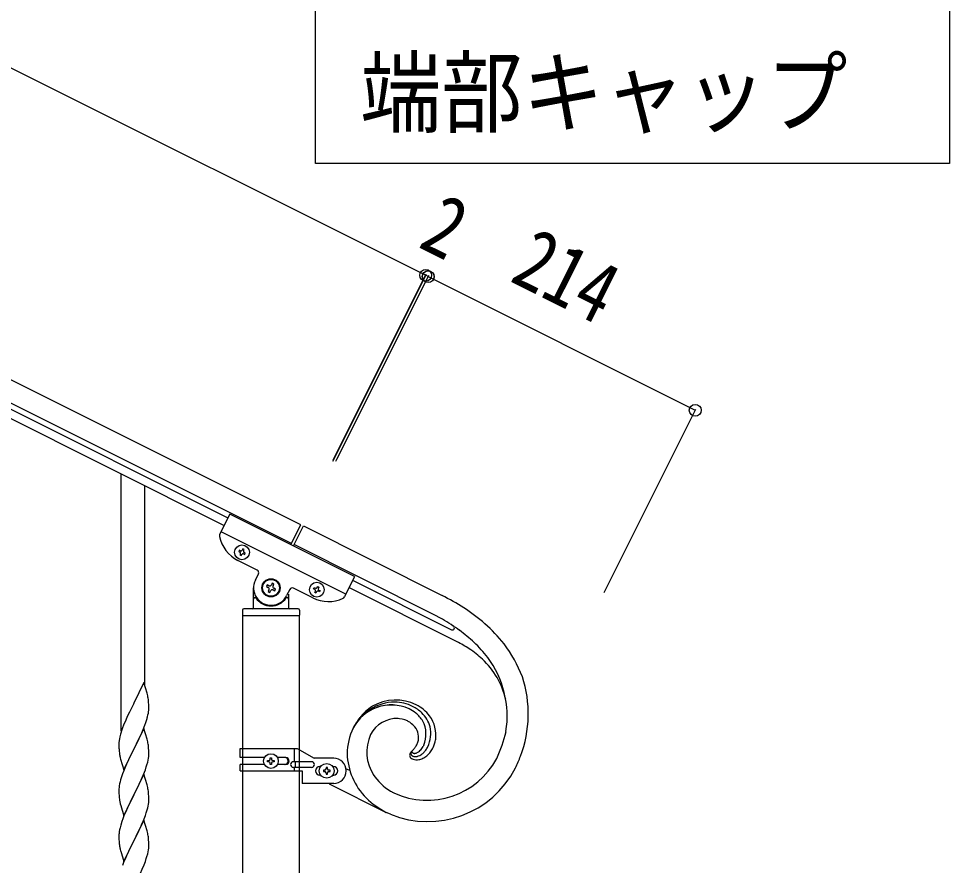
# Model space of a CAD drawing. Units: millimetres, scale not verified. Extents: x -4015 to 4015, y -2862 to 2860.
# Drawn here: x -2700 to -2033, y 1211 to 1818 of the extents above; entities that cross this region are included whole.
import ezdxf
from ezdxf.enums import TextEntityAlignment as Align

# ---------------------------------------------------------------- set-up
doc = ezdxf.new("R2010")
doc.units = ezdxf.units.MM
doc.header["$LTSCALE"] = 10
doc.layers.add('0-3_YKK_A1', color=4, linetype='Continuous')
doc.layers.add('0-4_YKK_D', color=6, linetype='Continuous')
doc.styles.add('ＭＳ ゴシック', font='')
doc.styles.get('ＭＳ ゴシック').set_extended_font_data('MS Gothic')

msp = doc.modelspace()

# ---------------------------------------------------------------- linework, layer by layer
at = {"layer": '0-3_YKK_A1'}
for p, q in [((-2497.74, 1455.19), (-3446, 1929.42)), ((-2504.45, 1441.77), (-3452.71, 1916)), ((-3360.59, 1865.46), (-2550.03, 1460.09)), ((-3363.27, 1860.1), (-2552.71, 1454.73)), ((-2626.67, 1307.17), (-2626.67, 1491.72)), ((-2609.67, 1340.09), (-2609.67, 1483.21)), ((-2548.69, 1462.78), (-2555.98, 1448.18)), ((-2459.25, 1418.05), (-2548.69, 1462.78)), ((-2504.86, 1440.96), (-2497.74, 1455.19)), ((-2465.51, 1405.53), (-2554.95, 1450.26)), ((-2503.1, 1440.08), (-2495.94, 1454.38)), ((-2495.94, 1454.38), (-2396.46, 1404.57)), ((-2541.04, 1436.57), (-2541.9, 1437)), ((-2529.01, 1422.75), (-2542.87, 1429.68)), ((-2538.89, 1434.42), (-2538.04, 1433.99)), ((-2530.35, 1415.59), (-2528.12, 1420.07)), ((-2459.25, 1418.05), (-2466.55, 1403.45)), ((-2460.65, 1415.47), (-2389.76, 1379.97)), ((-2531.67, 1396), (-2531.67, 1410)), ((-2520.65, 1411.48), (-2521.83, 1412.07)), ((-2517.7, 1408.53), (-2516.52, 1407.94)), ((-2505.76, 1408.88), (-2507.99, 1404.41)), ((-2489.21, 1402.84), (-2503.07, 1409.78)), ((-2487.81, 1408.87), (-2488.67, 1409.3)), ((-2484.8, 1408.44), (-2483.94, 1408.01)), ((-2385.79, 1371.34), (-2463.3, 1410.15)), ((-2530.67, 1403), (-2530.4, 1403)), ((-2507.67, 1403), (-2507.95, 1403)), ((-2506.67, 1405.45), (-2506.67, 1396)), ((-2499.67, 1395), (-2538.67, 1395)), ((-2539.67, 1394), (-2539.67, 1390.5)), ((-2539.42, 809.5), (-2539.42, 1390)), ((-2498.92, 1390), (-2539.42, 1390)), ((-2499.17, 1390), (-2539.17, 1390)), ((-2498.92, 1390), (-2498.92, 810.3)), ((-2498.67, 1394), (-2498.67, 1390.5)), ((-2396.28, 1387.48), (-2403.18, 1391.16)), ((-2388.16, 1382.49), (-2388.27, 1382.57)), ((-2388.06, 1382.4), (-2388.08, 1382.42)), ((-2541.22, 1294.82), (-2500.35, 1294.82)), ((-2541.22, 1288.32), (-2541.22, 1294.82)), ((-2502.25, 1285.32), (-2502.25, 1294.82)), ((-2500.35, 1294.82), (-2488.22, 1287.82)), ((-2409.68, 1297.25), (-2410.13, 1296.3)), ((-2409.68, 1297.25), (-2410.13, 1296.3)), ((-2523.89, 1288.32), (-2541.22, 1288.32)), ((-2508.63, 1288.32), (-2514.55, 1288.32)), ((-2418.46, 1292.6), (-2418.25, 1292.8)), ((-2541.22, 1278.82), (-2541.22, 1283.32)), ((-2523.9, 1283.32), (-2541.22, 1283.32)), ((-2520.66, 1285.34), (-2521.62, 1285.34)), ((-2517.78, 1286.3), (-2516.82, 1286.3)), ((-2508.63, 1283.32), (-2514.55, 1283.32)), ((-2490.02, 1285.32), (-2503.1, 1285.32)), ((-2490.02, 1281.32), (-2503.1, 1281.32)), ((-2502.25, 1278.82), (-2502.25, 1281.32)), ((-2501.69, 1281.32), (-2501.69, 1285.32)), ((-2474.22, 1287.82), (-2488.22, 1287.82)), ((-2483.59, 1281.82), (-2484.22, 1281.82)), ((-2474.85, 1281.82), (-2474.22, 1281.82)), ((-2541.22, 1278.82), (-2496.72, 1278.82)), ((-2496.72, 1278.82), (-2496.72, 1269.82)), ((-2483.59, 1275.82), (-2484.22, 1275.82)), ((-2480.66, 1279.3), (-2481.62, 1279.3)), ((-2477.78, 1278.34), (-2476.82, 1278.34)), ((-2474.85, 1275.82), (-2474.22, 1275.82)), ((-2462.75, 1278.96), (-2465.5, 1280.33)), ((-2474.22, 1269.82), (-2496.72, 1269.82)), ((-2477.48, 1269.55), (-2436.54, 1249.05)), ((-2432.6, 1263.79), (-2430.99, 1262.94)), ((-2627.87, 1258.61), (-2627.73, 1257.63)), ((-2433.59, 1247.67), (-2436.54, 1249.05)), ((-2433.59, 1247.67), (-2436.54, 1249.05)), ((-2627.87, 1225.75), (-2627.73, 1224.76))]:
    msp.add_line(p, q, dxfattribs=at)
msp.add_lwpolyline([(-2032.8, 1916.79), (-2032.8, 1714.24), (-2487.36, 1714.24), (-2487.36, 1916.79)], close=True, dxfattribs=at)
for points in [[(-2541.9, 1437), (-2542.33, 1436.14), (-2541.47, 1435.71)], [(-2538.89, 1436.57), (-2538.46, 1437.43), (-2539.32, 1437.86), (-2539.75, 1437)], [(-2538.04, 1433.99), (-2537.61, 1434.85), (-2538.46, 1435.28)], [(-2396.28, 1387.48), (-2403.18, 1391.16), (-2502.66, 1440.97)], [(-2541.04, 1434.42), (-2541.47, 1433.56), (-2540.61, 1433.13), (-2540.18, 1433.99)], [(-2521.83, 1412.07), (-2522.42, 1410.89), (-2521.24, 1410.3)], [(-2520.65, 1408.53), (-2521.24, 1407.35), (-2520.06, 1406.76), (-2519.47, 1407.94)], [(-2517.7, 1411.48), (-2517.11, 1412.66), (-2518.29, 1413.25), (-2518.88, 1412.07)], [(-2516.52, 1407.94), (-2515.93, 1409.12), (-2517.11, 1409.71)], [(-2488.67, 1409.3), (-2488.24, 1410.16), (-2487.38, 1409.73)], [(-2486.09, 1410.16), (-2485.66, 1411.02), (-2484.8, 1410.59), (-2485.23, 1409.73)], [(-2486.52, 1407.16), (-2486.95, 1406.3), (-2487.81, 1406.73), (-2487.38, 1407.59)], [(-2483.94, 1408.01), (-2484.37, 1407.16), (-2485.23, 1407.58)], [(-2610.27, 1342.11), (-2617.5, 1327.25), (-2617.84, 1326.58), (-2620.66, 1320.94), (-2622.22, 1317.66), (-2623.33, 1315.19), (-2624.8, 1311.67), (-2625.57, 1309.64)], [(-2607.54, 1332.57), (-2607.76, 1333.51), (-2608.01, 1334.47), (-2610.27, 1342.11)], [(-2606.8, 1322.79), (-2606.78, 1323.59), (-2606.78, 1324.73), (-2606.83, 1326.46), (-2606.89, 1327.71), (-2607, 1329.12)], [(-2607.69, 1317.44), (-2607.36, 1318.85), (-2607.09, 1320.22), (-2606.9, 1321.53)], [(-2627.24, 1288.13), (-2626.99, 1287.17), (-2624.72, 1279.53), (-2617.5, 1294.38), (-2617.33, 1294.71), (-2615.61, 1298.1), (-2614.11, 1301.16), (-2612.99, 1303.5), (-2611.88, 1305.95), (-2610.81, 1308.46), (-2609.61, 1311.5), (-2608.88, 1313.51), (-2608.39, 1315.01)], [(-2610.27, 1309.25), (-2617.5, 1294.38), (-2617.66, 1294.05), (-2620.45, 1288.52), (-2621.77, 1285.75), (-2622.22, 1284.79), (-2623.97, 1280.82), (-2625, 1278.29), (-2625.57, 1276.77)], [(-2607.54, 1299.71), (-2607.76, 1300.64), (-2608.01, 1301.6), (-2610.27, 1309.25)], [(-2626.6, 1306.63), (-2627.04, 1305.16), (-2627.53, 1303.25), (-2627.82, 1301.87), (-2628.04, 1300.54)], [(-2628.17, 1299.26), (-2628.21, 1298.45), (-2628.22, 1298.05), (-2628.2, 1296.19), (-2628.17, 1295.18), (-2628.12, 1294.24), (-2628.02, 1292.8), (-2627.87, 1291.48), (-2627.73, 1290.49)], [(-2627.24, 1255.26), (-2626.92, 1254.06), (-2624.72, 1246.66), (-2617.5, 1261.52), (-2617.33, 1261.85), (-2615.61, 1265.23), (-2614.11, 1268.29), (-2612.99, 1270.64), (-2611.45, 1274.08), (-2610.6, 1276.09), (-2609.23, 1279.64), (-2608.55, 1281.64), (-2608.09, 1283.12), (-2607.57, 1285.05), (-2607.26, 1286.44), (-2607.02, 1287.8), (-2606.86, 1289.09), (-2606.8, 1289.92), (-2606.78, 1290.72), (-2606.78, 1291.87), (-2606.83, 1293.59), (-2606.89, 1294.84), (-2607, 1296.25)], [(-2519.7, 1287.26), (-2519.7, 1288.22), (-2518.74, 1288.22), (-2518.74, 1287.26)], [(-2417.71, 1291.86), (-2417.73, 1291.89), (-2417.82, 1291.95)], [(-2417.71, 1291.86), (-2417.74, 1291.89), (-2417.82, 1291.95)], [(-2417.4, 1291.66), (-2417.44, 1291.68), (-2417.47, 1291.7)], [(-2417.4, 1291.66), (-2417.44, 1291.68), (-2417.47, 1291.7)], [(-2521.62, 1285.34), (-2521.62, 1286.3), (-2520.66, 1286.3)], [(-2518.74, 1284.38), (-2518.74, 1283.42), (-2519.7, 1283.42), (-2519.7, 1284.38)], [(-2516.82, 1286.3), (-2516.82, 1285.34), (-2517.78, 1285.34)], [(-2610.27, 1276.37), (-2617.5, 1261.52), (-2617.84, 1260.84), (-2620.66, 1255.2), (-2622, 1252.4), (-2623.33, 1249.46), (-2624.6, 1246.44), (-2625.39, 1244.41), (-2626.11, 1242.39), (-2626.9, 1239.91), (-2627.42, 1237.99), (-2627.73, 1236.59), (-2627.97, 1235.24), (-2628.13, 1233.94), (-2628.19, 1233.11), (-2628.22, 1232.31), (-2628.2, 1230.45), (-2628.17, 1229.44), (-2628.12, 1228.5), (-2628.04, 1227.34)], [(-2607.54, 1266.83), (-2607.76, 1267.77), (-2608.01, 1268.73), (-2610.27, 1276.37)], [(-2481.62, 1279.3), (-2481.62, 1278.34), (-2480.66, 1278.34)], [(-2478.74, 1280.26), (-2478.74, 1281.22), (-2479.7, 1281.22), (-2479.7, 1280.26)], [(-2479.7, 1277.38), (-2479.7, 1276.42), (-2478.74, 1276.42), (-2478.74, 1277.38)], [(-2476.82, 1278.34), (-2476.82, 1279.3), (-2477.78, 1279.3)], [(-2626.6, 1273.77), (-2627.04, 1272.3), (-2627.42, 1270.86), (-2627.73, 1269.46), (-2627.97, 1268.11), (-2628.13, 1266.81), (-2628.19, 1265.98), (-2628.22, 1265.18), (-2628.2, 1263.32), (-2628.17, 1262.31), (-2628.12, 1261.37), (-2628.04, 1260.21)], [(-2627.24, 1222.39), (-2626.99, 1221.44), (-2626.92, 1221.19), (-2624.72, 1213.79), (-2617.5, 1228.65), (-2617.33, 1228.98), (-2614.55, 1234.52), (-2613.44, 1236.82), (-2612.77, 1238.25), (-2611.45, 1241.21), (-2610.6, 1243.23), (-2609.23, 1246.77), (-2608.55, 1248.77), (-2608.09, 1250.25), (-2607.57, 1252.18), (-2607.26, 1253.57), (-2607.02, 1254.93), (-2606.86, 1256.22), (-2606.8, 1257.05), (-2606.78, 1257.85), (-2606.78, 1259), (-2606.83, 1260.72), (-2606.89, 1261.97), (-2607, 1263.38)], [(-2610.27, 1243.51), (-2617.5, 1228.65), (-2617.66, 1228.32), (-2620.66, 1222.33), (-2622, 1219.53), (-2623.33, 1216.59), (-2624.8, 1213.06), (-2625.57, 1211.03)], [(-2607.54, 1233.97), (-2607.76, 1234.91), (-2608.01, 1235.86), (-2610.27, 1243.51)], [(-2627.45, 1190.46), (-2627.24, 1189.52), (-2626.92, 1188.32), (-2624.72, 1180.92), (-2617.5, 1195.78), (-2617.33, 1196.11), (-2612.77, 1205.38), (-2611.45, 1208.34), (-2610.19, 1211.37), (-2609.23, 1213.9), (-2608.55, 1215.91), (-2608.09, 1217.38), (-2607.57, 1219.31), (-2607.26, 1220.71), (-2607.02, 1222.06), (-2606.86, 1223.35), (-2606.8, 1224.18), (-2606.78, 1224.98), (-2606.78, 1226.13), (-2606.83, 1227.86), (-2606.89, 1229.1), (-2607, 1230.51)]]:
    msp.add_lwpolyline(points, dxfattribs=at)
for centre, radius in [((-2539.97, 1435.5), 5.3), ((-2519.17, 1410), 6.5), ((-2519.17, 1410), 6), ((-2486.3, 1408.66), 5.3), ((-2519.22, 1285.82), 5.3), ((-2479.22, 1278.82), 5.3)]:
    msp.add_circle(centre, radius, dxfattribs=at)
for centre, radius, start, end in [((-2554.2, 1447.29), 2, 153.43, 191.92995), ((-2531.69, 1452.04), 25, 191.92995, 243.43), ((-2541.9, 1434.85), 0.96, 333.43, 63.43), ((-2540.61, 1437.43), 0.96, 243.43, 333.43), ((-2538.04, 1436.14), 0.96, 153.43, 243.43), ((-2539.32, 1433.56), 0.96, 63.43, 153.43), ((-2529.91, 1420.96), 2, 333.43, 63.43), ((-2519.17, 1410), 12.5, 153.43, 333.43), ((-2521.83, 1409.12), 1.32, 333.43, 63.43), ((-2520.06, 1412.66), 1.32, 243.43, 333.43), ((-2518.29, 1407.35), 1.32, 63.43, 153.43), ((-2516.52, 1410.89), 1.32, 153.43, 243.43), ((-2503.97, 1407.99), 2, 63.43, 153.43), ((-2488.24, 1408.01), 0.96, 333.43, 63.43), ((-2486.95, 1410.59), 0.96, 243.43, 333.43), ((-2484.37, 1409.3), 0.96, 153.43, 243.43), ((-2530.67, 1402), 1, 90, 180), ((-2530.4, 1402.5), 0.5, 33.74899, 90), ((-2519.17, 1410), 13, 213.74899, 326.25101), ((-2507.95, 1402.5), 0.5, 90, 146.25101), ((-2507.67, 1402), 1, 0, 90), ((-2478.03, 1425.2), 25, 243.43, 294.93005), ((-2485.66, 1406.73), 0.96, 63.43, 153.43), ((-2468.33, 1404.35), 2, 294.93005, 333.43), ((-2499.18, 1206.57), 223.06, 57.9976, 62.58065), ((-2499.18, 1206.57), 223.06, 57.99763, 62.58069), ((-2538.67, 1394), 1, 90, 180), ((-2532.67, 1396), 1, 270, 0), ((-2505.67, 1396), 1, 180, 270), ((-2499.67, 1394), 1, 0, 90), ((-2468.98, 1263.38), 158.94, 49.50192, 56.37535), ((-2468.98, 1263.38), 158.94, 49.50192, 56.37535), ((-2539.17, 1390.5), 0.5, 180, 270), ((-2499.17, 1390.5), 0.5, 270, 0), ((-2489.27, 1229.36), 183.43, 54.95635, 59.5394), ((-2489.27, 1229.36), 183.43, 54.95635, 59.5394), ((-2389.79, 1380.47), 2.6, 48.88719, 51.17895), ((-2390.48, 1379.98), 3.42, 42.62844, 44.92019), ((-2389.57, 1380.92), 2.12, 35.93618, 40.51923), ((-2389.11, 1381.31), 1.52, 333.81696, 34.25526), ((-2448.94, 1291.84), 124.33, 38.84534, 48.00778), ((-2448.94, 1291.84), 124.33, 38.84553, 48.00797), ((-2389.09, 1381.31), 1.5, 243.39996, 333.40004), ((-2486.42, 1245.21), 168.96, 48.07959, 52.66264), ((-2486.42, 1245.21), 168.96, 48.07959, 52.66264), ((-2444.16, 1259.43), 126.22, 57.87108, 62.45414), ((-2458.45, 1284.46), 121.18, 38.64433, 45.51776), ((-2458.45, 1284.46), 121.18, 38.64462, 45.51805), ((-2429.39, 1311.2), 97, 21.16863, 37.18532), ((-2429.39, 1311.2), 97, 21.16863, 37.18532), ((-2433.84, 1283.58), 100.36, 48.65204, 55.52548), ((-2407.73, 1316.57), 58.38, 13.22986, 46.49831), ((-2421.06, 1317.82), 71.2, 351.22765, 36.46738), ((-2421.06, 1317.82), 71.2, 351.22765, 36.46738), ((-2420.79, 1319.61), 86.08, 339.41865, 18.01083), ((-2420.79, 1319.61), 86.08, 339.41865, 18.01083), ((-2649.01, 1323.86), 42.37, 9.56725, 11.859), ((-2651.86, 1324.26), 45.12, 6.17603, 8.46779), ((-2429.88, 1293.98), 34.16, 90.86927, 153.43825), ((-2429.81, 1296.09), 33.47, 63.77805, 119.92303), ((-2431.74, 1294.98), 33.2, 64.83891, 87.68128), ((-2638.22, 1324.78), 31.49, 354.07159, 356.36334), ((-2432.94, 1295.07), 30.95, 65.49958, 152.70522), ((-2432.97, 1295.25), 30.8, 65.31106, 152.51669), ((-2425.67, 1292.84), 38.4, 122.8481, 141.14378), ((-2436.67, 1292.08), 35.28, 52.83084, 61.99328), ((-2436.67, 1292.08), 35.28, 52.83063, 61.99307), ((-2430.95, 1299.03), 29.21, 46.84077, 62.85746), ((-2428.06, 1300.63), 28.63, 37.78854, 62.89774), ((-2668.79, 1333.72), 63.23, 342.78424, 345.07599), ((-2411.31, 1283.77), 55.31, 143.15981, 152.32225), ((-2428.86, 1295.1), 21.24, 87.97262, 152.66126), ((-2429.56, 1296.53), 19.83, 65.69684, 88.53921), ((-2430.66, 1301.89), 23.86, 31.80834, 50.10403), ((-2430.66, 1301.89), 23.86, 31.80892, 50.1046), ((-2426.71, 1304.31), 22.46, 15.91288, 45.54053), ((-2425.05, 1304.1), 24.15, 352.6314, 35.66327), ((-2550.97, 1282.39), 79.42, 159.93435, 162.22611), ((-2421.28, 1290.69), 43.29, 154.30929, 179.41848), ((-2421.28, 1290.69), 43.29, 154.30929, 179.41848), ((-2436.48, 1286.6), 31.8, 57.09509, 61.67814), ((-2436.48, 1286.6), 31.8, 57.09477, 61.67782), ((-2430.04, 1298.32), 18.49, 40.37942, 54.11395), ((-2430.04, 1298.32), 18.49, 40.38015, 54.11467), ((-2425.5, 1302.76), 12.16, 344.31184, 38.29477), ((-2425.5, 1302.76), 12.16, 344.3102, 38.29313), ((-2427.75, 1305.14), 19.72, 336.42853, 28.23958), ((-2427.75, 1305.14), 19.72, 336.42969, 28.24075), ((-2426.53, 1305.6), 21.96, 334.21279, 12.80497), ((-2420.35, 1292.23), 30.15, 155.25614, 213.55301), ((-2433.91, 1324.91), 85.14, 334.09633, 347.83085), ((-2433.91, 1324.91), 85.14, 334.09633, 347.83085), ((-2596.23, 1296.65), 32.04, 173.03232, 175.32407), ((-2649.13, 1291), 42.49, 9.53591, 11.82766), ((-2651.73, 1291.39), 45, 6.19632, 8.48807), ((-2441.6, 1316.39), 33.19, 314.71114, 319.29419), ((-2441.6, 1316.39), 33.19, 314.70699, 319.29005), ((-2440.33, 1313.01), 30.07, 322.5942, 327.17726), ((-2440.33, 1313.01), 30.07, 322.5942, 327.17726), ((-2431.7, 1305.97), 19.04, 330.88731, 340.04975), ((-2431.7, 1305.97), 19.04, 330.89108, 340.05352), ((-2421.01, 1301.92), 12.25, 316.65672, 332.67341), ((-2421.01, 1301.92), 12.25, 316.6534, 332.6701), ((-2426.93, 1306.64), 22.79, 325.41277, 332.2862), ((-2422.96, 1305.71), 22.51, 323.85346, 333.0159), ((-2424.87, 1305.7), 24.22, 335.08111, 348.81563), ((-2568.36, 1301.56), 60.39, 190.55951, 192.85127), ((-2509.38, 1285.82), 2.5, 270, 90), ((-2508.63, 1285.82), 2.5, 270, 90), ((-2417.45, 1292.52), 47.13, 181.6936, 224.72547), ((-2417.45, 1292.52), 47.13, 181.6936, 224.72547), ((-2417.13, 1289.94), 2.65, 164.64343, 216.45449), ((-2414.77, 1289.1), 5.15, 155.63692, 162.51035), ((-2413.18, 1287.98), 7.06, 148.12448, 152.70753), ((-2415.76, 1291.36), 4.6, 220.491, 227.36444), ((-2412.8, 1287.37), 7.72, 141.18223, 145.76528), ((-2417.22, 1291.26), 1.77, 158.9652, 212.94813), ((-2416.04, 1290.7), 3.07, 150.18126, 157.05469), ((-2416.03, 1291.47), 4.51, 230.9118, 242.36142), ((-2408.75, 1283.45), 13.34, 136.66564, 138.9574), ((-2415.48, 1290.19), 3.82, 140.93729, 147.81072), ((-2416.52, 1291.91), 2.71, 216.38035, 223.25378), ((-2415.42, 1293.25), 4.44, 226.10227, 230.68532), ((-2413.25, 1288.02), 6.92, 136.30873, 138.60048), ((-2418.05, 1292.65), 0.253, 142.64243, 200.9393), ((-2418.04, 1292.64), 0.262, 143.28999, 203.7283), ((-2417.41, 1292.85), 0.923, 198.21749, 207.37993), ((-2417.28, 1292.91), 1.07, 200.21492, 207.08835), ((-2416.76, 1293.3), 1.71, 210.80021, 217.67364), ((-2416.76, 1293.3), 1.71, 210.80021, 217.67364), ((-2413.67, 1296.11), 7.77, 234.11881, 236.41056), ((-2416.36, 1293.68), 2.26, 219.02471, 223.60776), ((-2416.06, 1293.95), 2.67, 219.64644, 224.22949), ((-2415.89, 1294.22), 2.98, 225.03098, 229.61404), ((-2414.43, 1295.83), 5.15, 226.49197, 228.78373), ((-2413.74, 1296.94), 8.44, 239.87807, 242.16982), ((-2413.62, 1297.59), 7.04, 234.49812, 236.78988), ((-2413.61, 1297.6), 7.04, 234.50361, 236.79536), ((-2414.76, 1295.91), 7.07, 245.5709, 250.15395), ((-2414.06, 1297.48), 6.71, 240.1188, 242.41056), ((-2414.06, 1297.48), 6.71, 240.1188, 242.41056), ((-2416.3, 1293.28), 1.96, 243.71917, 246.01092), ((-2416.3, 1293.28), 1.95, 243.72292, 246.01468), ((-2415.6, 1294.69), 5.65, 253.98255, 263.14499), ((-2416.12, 1294.05), 2.73, 249.09223, 255.96566), ((-2416.12, 1294.05), 2.73, 249.09223, 255.96566), ((-2416.16, 1294.65), 3.31, 259.14659, 263.72964), ((-2416.16, 1294.65), 3.31, 259.1332, 263.71625), ((-2416.13, 1298.43), 7.08, 266.86543, 269.15719), ((-2416.13, 1298.43), 7.08, 266.88229, 269.17404), ((-2415.72, 1295.83), 6.77, 265.34168, 272.21511), ((-2416.6, 1298.92), 7.58, 272.79636, 275.08811), ((-2416.6, 1298.92), 7.58, 272.77715, 275.06891), ((-2417.08, 1299.39), 8.1, 278.16187, 280.45362), ((-2417.08, 1299.39), 8.1, 278.16187, 280.45362), ((-2417.25, 1298.54), 7.31, 282.97325, 287.55631), ((-2417.25, 1298.54), 7.31, 282.97325, 287.55631), ((-2416.12, 1297.82), 8.78, 274.2992, 281.17263), ((-2418.4, 1300.67), 9.69, 290.2537, 294.83675), ((-2418.4, 1300.66), 9.69, 290.26489, 294.84794), ((-2416.59, 1298.51), 9.55, 283.15901, 290.03244), ((-2420.22, 1302.96), 12.55, 297.95055, 302.5336), ((-2420.22, 1302.95), 12.55, 297.96011, 302.54316), ((-2419.88, 1301.45), 11.11, 305.24784, 314.41028), ((-2419.88, 1301.45), 11.11, 305.24784, 314.41028), ((-2418.7, 1302.46), 14, 292.58823, 299.46166), ((-2419.74, 1302.7), 14.74, 302.54529, 311.70773), ((-2417.95, 1302.93), 16.95, 296.909, 308.35862), ((-2421.59, 1303.74), 16.77, 314.04168, 323.20412), ((-2420.06, 1304.23), 19.3, 310.86763, 322.31725), ((-2550.77, 1377.89), 228.42, 334.90168, 337.19343), ((-2550.77, 1377.89), 228.42, 334.90168, 337.19343), ((-2520.66, 1287.26), 0.96, 270, 0), ((-2520.66, 1284.38), 0.96, 0, 90), ((-2517.78, 1287.26), 0.96, 180, 270), ((-2517.78, 1284.38), 0.96, 90, 180), ((-2503.1, 1283.32), 2, 90, 270), ((-2490.02, 1283.32), 2, 270, 90), ((-2484.22, 1278.82), 3, 90, 270), ((-2474.22, 1278.82), 9, 270, 90), ((-2474.22, 1278.82), 3, 270, 90), ((-2407.17, 1314), 56.35, 244.99162, 332.19726), ((-2407.17, 1314), 56.35, 244.99141, 332.19705), ((-2413.63, 1297.11), 10.63, 245.02028, 249.60333), ((-2414.4, 1296.87), 10.15, 253.19627, 264.64589), ((-2414.9, 1297.87), 11.12, 267.69813, 279.14775), ((-2415.52, 1299.22), 12.56, 280.96601, 294.70053), ((-2550.97, 1249.52), 79.42, 159.93435, 162.22611), ((-2480.66, 1280.26), 0.96, 270, 0), ((-2480.66, 1277.38), 0.96, 0, 90), ((-2477.78, 1280.26), 0.96, 180, 270), ((-2477.78, 1277.38), 0.96, 90, 180), ((-2412.71, 1298.33), 39.87, 213.65957, 238.76876), ((-2406.87, 1313.07), 70.65, 247.78243, 333.00556), ((-2406.87, 1313.07), 70.65, 247.78243, 333.00556), ((-2649.01, 1258.12), 42.37, 9.56725, 11.859), ((-2651.86, 1258.52), 45.12, 6.17603, 8.46779), ((-2399.77, 1323.31), 67.97, 240.35691, 242.64866), ((-2588.09, 1263.66), 40.1, 184.93791, 187.22967), ((-2568.36, 1268.69), 60.39, 190.55951, 192.85127), ((-2407.12, 1305.4), 63.56, 226.4198, 242.43649), ((-2407.12, 1305.4), 63.56, 226.4198, 242.43649), ((-2649.01, 1225.26), 42.37, 9.56725, 11.859), ((-2651.86, 1225.66), 45.12, 6.17603, 8.46779), ((-2588.21, 1230.79), 39.98, 184.9569, 187.24866), ((-2568.36, 1235.82), 60.39, 190.55951, 192.85127)]:
    msp.add_arc(centre, radius, start, end, dxfattribs=at)
at = {"layer": '0-4_YKK_D'}
for p, q in [((-3429.46, 2144.76), (-2408.25, 1634.05)), ((-2474.89, 1500.78), (-2407.8, 1634.94)), ((-2474.48, 1501.7), (-2407.83, 1634.95)), ((-2472.69, 1500.8), (-2406.04, 1634.06)), ((-2471.75, 1502.57), (-2405.93, 1634.01)), ((-2406.48, 1633.17), (-2408.27, 1634.06)), ((-2406.38, 1633.11), (-2215.03, 1537.29)), ((-2280.4, 1406.75), (-2214.58, 1538.19))]:
    msp.add_line(p, q, dxfattribs=at)
for centre in [(-2408.27, 1634.06), (-2408.25, 1634.05), (-2406.48, 1633.17), (-2406.38, 1633.11), (-2215.03, 1537.29)]:
    msp.add_circle(centre, 4.25, dxfattribs=at)

# ---------------------------------------------------------------- texts
at = {"layer": '0-3_YKK_A1', "style": 'ＭＳ ゴシック', "width": 0.9}
msp.add_text('端部キャップ', height=47.42, dxfattribs=at).set_placement((-2455.23, 1727.18), align=Align.BOTTOM_LEFT)
at = {"layer": '0-4_YKK_D', "style": 'ＭＳ ゴシック', "width": 0.8}
for s, rotation, p in [('2', 333.425, (-2420.57, 1643.01)), ('214', 333.4, (-2354.87, 1618.5))]:
    msp.add_text(s, height=43.99, rotation=rotation, dxfattribs=at).set_placement(p, align=Align.BOTTOM_LEFT)

doc.saveas('drawing.dxf')
